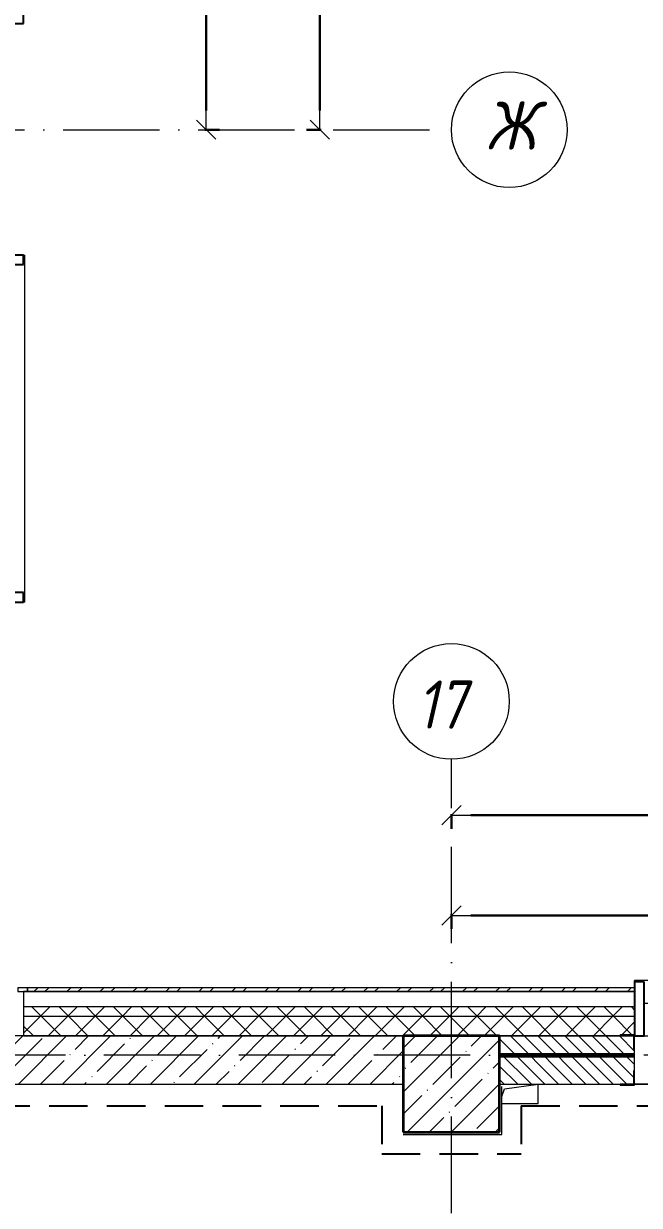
# Model space of a CAD drawing. Header units: millimetres. Extents: x -213536 to 1564669, y -45299 to 942238.
# Drawn here: x 593244 to 596439, y 435657 to 441785 of the extents above; entities that cross this region are included whole.
import ezdxf

# ---------------------------------------------------------------- set-up
doc = ezdxf.new("R2010")
doc.units = ezdxf.units.MM
for name, pattern in [('50_200_ШТРИХ_1Т_ш5_п1_п1_', [700, 500, -100, 0, -100]), ('Штрих короткий', [300, 150, -150]), ('Штриховая _2 мм - 1 мм_', [300, 200, -100])]:
    doc.linetypes.add(name, pattern=pattern)
for name, color, linetype, lineweight in [('0-1', 7, 'Continuous', 5), ('0-2', 7, 'Continuous', 9), ('2.1) ПГП окна 2.8 м', 5, 'Continuous', 30), ('3) ЖБ 4м', 3, 'Continuous', 30), ('Импосты витража-1', 7, 'Continuous', 25), ('Несущие колонны', 7, 'Continuous', 9), ('Несущие колонны-1', 7, 'Continuous', 35), ('Обобщенные модели', 7, 'Continuous', 9), ('Общие ребра', 7, 'Continuous', 9), ('Окна', 7, 'Continuous', 9), ('Оси', 7, 'Continuous', 9), ('Оси-1', 7, 'Continuous', 20), ('Оси-2', 7, '50_200_ШТРИХ_1Т_ш5_п1_п1_', 9), ('Перемычка-1', 7, 'Штрих короткий', 9), ('Размеры', 7, 'Continuous', 15), ('Стены', 7, 'Continuous', 9), ('Стены-1', 7, 'Continuous', 13), ('Штриховка разреза-1', 7, 'Continuous', 9)]:
    doc.layers.add(name, color=color, linetype=linetype, lineweight=lineweight)
doc.layers.add('СТ-1_1', color=7, linetype='Штриховая _2 мм - 1 мм_', lineweight=90, true_color=0x888888)
doc.layers.get('0-2').off()
doc.styles.add('ISOCPEUR_I_1', font='isocpeui.ttf', dxfattribs={"width": 0.85, "height": 2.5})
doc.styles.add('СПДС', font='isocpeur.ttf', dxfattribs={"width": 0.9})
doc.dimstyles.new('Размера А3', dxfattribs={"dimtxt": 200, "dimasz": 100, "dimexe": 70, "dimexo": 100, "dimgap": 20, "dimtad": 1, "dimdec": 0, "dimrnd": 10, "dimzin": 0, "dimdsep": 46, "dimtxsty": 'СПДС', "dimblk": 'ARROWHEAD_6', "dimcen": 1, "dimclrd": 256, "dimclre": 256, "dimclrt": 256, "dimazin": 0, "dimtfac": 1, "dimtdec": 0, "dimtmove": 2, "dimatfit": 3, "dimfxl": 1, "dimtolj": 1, "dimtzin": 0, "dimarcsym": 0})
pattern_1 = [(45, (0, 0), (-70.71068, 70.71068), []), (135, (0, 0), (-70.71068, -70.71068), [])]

# ---------------------------------------------------------------- blocks, each defined once
blk = doc.blocks.new('Ось сетки - Круг_Ø6_00__ISO-2_5_0_9K_-16731441-АИ2_03_План отделки стен 3-го этажа _Часть 2_')
at = {"layer": 'Оси-1'}
blk.add_circle((0, 0), 3, dxfattribs=at)
blk = doc.blocks.new('ARROWHEAD_6')
at = {"color": 0, "linetype": 'Continuous'}
for p, q in [((0, 0), (-1, 0)), ((-0.5, -0.5), (0.5, 0.5))]:
    blk.add_line(p, q, dxfattribs=at)
blk = doc.blocks.new('*D4703')
at = {"layer": 'Defpoints', "color": 0, "transparency": 16777216}
for p in [(457713, 444535.4), (457819.1, 444535.4), (457713, 441235.4)]:
    blk.add_point(p, dxfattribs=at)
at = {"layer": 'Размеры', "lineweight": -2, "transparency": 16777216}
for p, q in [((457813, 444535.4), (457889.1, 444535.4)), ((457819.1, 441335.4), (457819.1, 444435.4)), ((457813, 441235.4), (457889.1, 441235.4))]:
    blk.add_line(p, q, dxfattribs=at)
at = {"layer": 'Размеры', "lineweight": -2, "transparency": 16777216, "xscale": 100, "yscale": 100, "zscale": 100}
for p, rotation in [((457819.1, 444535.4), 90), ((457819.1, 441235.4), 270)]:
    blk.add_blockref('ARROWHEAD_6', p, dxfattribs=dict(at, rotation=rotation))
at = {"layer": 'Размеры', "transparency": 16777216, "insert": (457624.1, 442885.4), "char_height": 350, "width": 2.488, "attachment_point": 5, "rotation": 90, "style": 'СПДС'}
blk.add_mtext('\\A1;3300', dxfattribs=at)
blk = doc.blocks.new('*D4710')
at = {"layer": 'Defpoints', "color": 0, "transparency": 16777216}
for p in [(458515.3, 474685.4), (458409.2, 441235.4), (458515.3, 441235.4)]:
    blk.add_point(p, dxfattribs=at)
at = {"layer": 'Размеры', "lineweight": -2, "transparency": 16777216}
for p, q in [((458415.3, 474685.4), (458339.2, 474685.4)), ((458409.2, 474585.4), (458409.2, 441335.4)), ((458415.3, 441235.4), (458339.2, 441235.4))]:
    blk.add_line(p, q, dxfattribs=at)
at = {"layer": 'Размеры', "lineweight": -2, "transparency": 16777216, "xscale": 100, "yscale": 100, "zscale": 100}
for p, rotation in [((458409.2, 474685.4), 90), ((458409.2, 441235.4), 270)]:
    blk.add_blockref('ARROWHEAD_6', p, dxfattribs=dict(at, rotation=rotation))
at = {"layer": 'Размеры', "transparency": 16777216, "insert": (458214.2, 457960.4), "char_height": 350, "width": 3.186, "attachment_point": 5, "rotation": 90, "style": 'СПДС'}
blk.add_mtext('\\A1;33450', dxfattribs=at)
blk = doc.blocks.new('*D4744')
at = {"layer": 'Defpoints', "color": 0, "transparency": 16777216}
for p in [(459092.1, 437266.4), (462092.1, 437266.4), (462092.1, 437160.4)]:
    blk.add_point(p, dxfattribs=at)
at = {"layer": 'Размеры', "lineweight": -2, "transparency": 16777216}
for p, q in [((459092.1, 437166.4), (459092.1, 437090.4)), ((459192.1, 437160.4), (461992.1, 437160.4)), ((462092.1, 437166.4), (462092.1, 437090.4))]:
    blk.add_line(p, q, dxfattribs=at)
at = {"layer": 'Размеры', "lineweight": -2, "transparency": 16777216, "xscale": 100, "yscale": 100, "zscale": 100, "rotation": 180}
blk.add_blockref('ARROWHEAD_6', (459092.1, 437160.4), dxfattribs=at)
at = {"layer": 'Размеры', "lineweight": -2, "transparency": 16777216, "xscale": 100, "yscale": 100, "zscale": 100}
blk.add_blockref('ARROWHEAD_6', (462092.1, 437160.4), dxfattribs=at)
at = {"layer": 'Размеры', "transparency": 16777216, "insert": (460592.1, 437355.4), "char_height": 350, "width": 2.488, "attachment_point": 5, "style": 'СПДС'}
blk.add_mtext('\\A1;3000', dxfattribs=at)
blk = doc.blocks.new('*D4757')
at = {"layer": 'Defpoints', "color": 0, "transparency": 16777216}
for p in [(459092.1, 437785.9), (505192.1, 437679.8), (505192.1, 436700.1)]:
    blk.add_point(p, dxfattribs=at)
at = {"layer": 'Размеры', "lineweight": -2, "transparency": 16777216}
for p, q in [((505192.1, 436800.1), (505192.1, 437749.8)), ((459092.1, 437685.9), (459092.1, 437609.8)), ((459192.1, 437679.8), (505092.1, 437679.8))]:
    blk.add_line(p, q, dxfattribs=at)
at = {"layer": 'Размеры', "lineweight": -2, "transparency": 16777216, "xscale": 100, "yscale": 100, "zscale": 100, "rotation": 180}
blk.add_blockref('ARROWHEAD_6', (459092.1, 437679.8), dxfattribs=at)
at = {"layer": 'Размеры', "lineweight": -2, "transparency": 16777216, "xscale": 100, "yscale": 100, "zscale": 100}
blk.add_blockref('ARROWHEAD_6', (505192.1, 437679.8), dxfattribs=at)
at = {"layer": 'Размеры', "transparency": 16777216, "insert": (482142.1, 437874.8), "char_height": 350, "width": 2.997, "attachment_point": 5, "style": 'СПДС'}
blk.add_mtext('\\A1;46100', dxfattribs=at)
blk = doc.blocks.new('BSC_Колонна _Прямоугольная - 500х500-V119-АИ2_03_План отделки стен 3-го этажа _Часть 2_')
at = {"layer": 'Несущие колонны'}
h = blk.add_hatch(dxfattribs=at)
h.set_pattern_fill('FP_109', color=256, style=0, pattern_type=2)
h.set_pattern_definition([(45, (-28400, -11050), (-114.04925, 114.04925), []), (45, (-28285.95, -11050), (-114.04925, 114.04925), [201.613, -40.323, 3.353, -36.97])])
h.paths.add_polyline_path([(-250, -250), (250, -250), (250, 250), (-250, 250)], flags=0)
at = {"layer": 'Несущие колонны-1'}
for p, q in [((250, 250), (-250, 250)), ((-250, 250), (-250, -250)), ((250, -250), (250, 250)), ((-250, -250), (250, -250))]:
    blk.add_line(p, q, dxfattribs=at)
blk = doc.blocks.new('Проем_Дверь_Прямоугольный - 1800х2700h_оконные проемы-25805030-АИ2_03_План отделки стен 3-го этажа _Часть 2_')
at = {"layer": 'Перемычка-1'}
for p, q in [((900, 125), (-900, 125)), ((900, -125), (-900, -125))]:
    blk.add_line(p, q, dxfattribs=at)
blk = doc.blocks.new('Прямоугольный импост - Откос НВФ_50х280 мм-25995271-АИ2_03_План отделки стен 3-го этажа _Часть 2_')
at = {"layer": 'Импосты витража-1'}
for p, q in [((-50, 130), (0, 130)), ((-50, -150), (-50, 130)), ((0, 130), (0, -144)), ((0, -150), (-50, -150))]:
    blk.add_line(p, q, dxfattribs=at)
blk = doc.blocks.new('Отлив_СКБ - Отлив витража_120_НВФ-31885687-АИ2_03_План отделки стен 3-го этажа _Часть 2_')
at = {"layer": 'Окна'}
for p, q in [((1750, -2), (50, -2)), ((0, -120), (0, -113)), ((0, -120), (1800, -120)), ((1800, -113), (1800, -120))]:
    blk.add_line(p, q, dxfattribs=at)
blk = doc.blocks.new('Прямоугольный импост - Откос НВФ_50х280 мм-25993838-АИ2_03_План отделки стен 3-го этажа _Часть 2_')
at = {"layer": 'Импосты витража-1'}
for p, q in [((0, 130), (-50, 130)), ((-50, 130), (-50, -150)), ((0, -144), (0, 130)), ((-50, -150), (0, -150))]:
    blk.add_line(p, q, dxfattribs=at)
blk = doc.blocks.new('Прямоугольный импост - Откос НВФ_50х280 мм-V169-АИ2_03_План отделки стен 3-го этажа _Часть 2_')
at = {"layer": 'Импосты витража-1'}
for p, q in [((-50, 130), (0, 130)), ((-50, -150), (-50, 130)), ((0, 130), (0, -144)), ((0, -150), (-50, -150))]:
    blk.add_line(p, q, dxfattribs=at)
blk = doc.blocks.new('Фахверк_СКБ_Уголок - 250_2700-27497298-АИ2_03_План отделки стен 3-го этажа _Часть 2_')
at = {"layer": 'Обобщенные модели'}
for p, q in [((200, 181), (125, 181)), ((125, 181), (125, 106)), ((131, 106), (131, 175)), ((131, 175), (200, 175)), ((200, 175), (200, 181)), ((125, 106), (131, 106)), ((131, -6), (125, -6)), ((125, -6), (125, -81)), ((131, -75), (131, -6)), ((125, -81), (200, -81)), ((200, -75), (131, -75)), ((200, -81), (200, -75))]:
    blk.add_line(p, q, dxfattribs=at)
blk = doc.blocks.new('AR_Отверстие прямоугольное _в плите_ - AR_Отверстие прямоугольное _в плите_-V229-АИ2_03_План отделки стен 3-го этажа _Часть 2_')
at = {"layer": 'Обобщенные модели'}
for p, q in [((-88, -14), (-75, 25)), ((-75, 25), (100, 50)), ((100, -50), (100, 50)), ((-88, -50), (100, -50))]:
    blk.add_line(p, q, dxfattribs=at)
blk = doc.blocks.new('Стены 9 - Стены 4-31627981-АИ2_03_План отделки стен 3-го этажа _Часть 2_')
at = {"layer": 'Стены-1'}
for p, q in [((23850, 9731), (23800, 9731)), ((23800, 9731), (23800, 9711)), ((23800, 9711), (23850, 9711)), ((23850, 9711), (23850, 9731))]:
    blk.add_line(p, q, dxfattribs=at)
blk = doc.blocks.new('0125-Р-ОО-Ш2-АР-о_23_10_2024_rvt-1-АИ2_03_План отделки стен 3-го этажа _Часть 2_')
at = {"layer": 'Штриховка разреза-1'}
h = blk.add_hatch(dxfattribs=at)
h.set_pattern_fill('FP_80', color=256, style=0, pattern_type=2)
h.set_pattern_definition([(45, (0, 0), (-85.5366, 85.5366), []), (45, (57.02, 0), (-85.5366, 85.5366), [])])
h.paths.add_polyline_path([(40665, 11530), (40665, 11550), (40150, 11550), (40150, 11530)], flags=0)
h.paths.add_polyline_path([(37150, 11530), (38350, 11530), (38350, 11550), (37150, 11550)], flags=0)
h.paths.add_polyline_path([(35350, 11530), (35350, 11550), (34150, 11550), (34150, 11530), (35085.5, 11530)], flags=0)
h.paths.add_polyline_path([(31357.5, 11530), (32350, 11530), (32350, 11550), (31150, 11550), (31150, 11530)], flags=0)
h.paths.add_polyline_path([(29350, 11530), (29350, 11550), (26200, 11550), (26200, 11530), (28561.5, 11530)], flags=0)
h = blk.add_hatch(dxfattribs=at)
h.set_pattern_fill('FP_81', color=256, style=0, pattern_type=2)
h.set_pattern_definition(pattern_1)
h.paths.add_polyline_path([(76700, 11400), (76700, 11450), (70350, 11450), (70350, 11400), (76093.1, 11400)], flags=0)
h.paths.add_polyline_path([(62113.2, 11400), (62550, 11400), (62550, 11450), (61350, 11450), (61350, 11400)], flags=0)
h.paths.add_polyline_path([(59317.3, 11400), (59550, 11400), (59550, 11450), (58350, 11450), (58350, 11400), (58385.3, 11400)], flags=0)
h.paths.add_polyline_path([(55350, 11400), (56550, 11400), (56550, 11450), (55350, 11450)], flags=0)
h.paths.add_polyline_path([(53259.3, 11400), (53550, 11400), (53550, 11450), (52350, 11450), (52350, 11400), (52793.3, 11400)], flags=0)
h.paths.add_polyline_path([(50550, 11400), (50550, 11450), (49350, 11450), (49350, 11400), (49997.3, 11400)], flags=0)
h.paths.add_polyline_path([(44550, 11400), (44550, 11450), (43350, 11450), (43350, 11400), (44405.4, 11400)], flags=0)
h.paths.add_polyline_path([(46350, 11400), (47550, 11400), (47550, 11450), (46350, 11450)], flags=0)
h.paths.add_polyline_path([(40677.4, 11400), (41550, 11400), (41550, 11450), (40150, 11450), (40150, 11400)], flags=0)
h.paths.add_polyline_path([(37881.4, 11400), (38350, 11400), (38350, 11450), (37150, 11450), (37150, 11400)], flags=0)
h.paths.add_polyline_path([(35350, 11400), (35350, 11450), (34150, 11450), (34150, 11400), (35085.5, 11400)], flags=0)
h.paths.add_polyline_path([(32289.5, 11400), (32350, 11400), (32350, 11450), (31150, 11450), (31150, 11400), (31357.5, 11400)], flags=0)
h.paths.add_polyline_path([(29350, 11400), (29350, 11450), (26180, 11450), (26180, 11400), (28561.5, 11400)], flags=0)
h = blk.add_hatch(dxfattribs=at)
h.set_pattern_fill('FP_81', color=256, style=0, pattern_type=2)
h.set_pattern_definition(pattern_1)
h.paths.add_polyline_path([(76700, 11300), (76700, 11400), (70350, 11400), (70350, 11306), (70425, 11306), (70425, 11300), (76093.1, 11300)], flags=0)
h.paths.add_polyline_path([(62475, 11300), (62475, 11306), (62550, 11306), (62550, 11400), (61350, 11400), (61350, 11306), (61425, 11306), (61425, 11300), (62200, 11300)], flags=0)
h.paths.add_polyline_path([(59317.3, 11300), (59475, 11300), (59475, 11306), (59550, 11306), (59550, 11400), (58350, 11400), (58350, 11306), (58425, 11306), (58425, 11300)], flags=0)
h.paths.add_polyline_path([(56475, 11300), (56475, 11306), (56550, 11306), (56550, 11400), (55350, 11400), (55350, 11306), (55425, 11306), (55425, 11300), (56200, 11300)], flags=0)
h.paths.add_polyline_path([(52700, 11300), (53475, 11300), (53475, 11306), (53550, 11306), (53550, 11400), (52350, 11400), (52350, 11306), (52425, 11306), (52425, 11300)], flags=0)
h.paths.add_polyline_path([(50475, 11300), (50475, 11306), (50550, 11306), (50550, 11400), (49350, 11400), (49350, 11306), (49425, 11306), (49425, 11300), (49997.3, 11300)], flags=0)
h.paths.add_polyline_path([(47201.4, 11300), (47475, 11300), (47475, 11306), (47550, 11306), (47550, 11400), (46350, 11400), (46350, 11306), (46425, 11306), (46425, 11300), (47200, 11300)], flags=0)
h.paths.add_polyline_path([(43700, 11300), (44475, 11300), (44475, 11306), (44550, 11306), (44550, 11400), (43350, 11400), (43350, 11306), (43425, 11306), (43425, 11300), (43473.4, 11300)], flags=0)
h.paths.add_polyline_path([(40677.4, 11300), (41475, 11300), (41475, 11306), (41550, 11306), (41550, 11400), (40150, 11400), (40150, 11300), (40650, 11300)], flags=0)
h.paths.add_polyline_path([(38275, 11300), (38275, 11306), (38350, 11306), (38350, 11400), (37150, 11400), (37150, 11300), (37881.4, 11300)], flags=0)
h.paths.add_polyline_path([(35275, 11300), (35275, 11306), (35350, 11306), (35350, 11400), (34150, 11400), (34150, 11306), (34225, 11306), (34225, 11300), (35085.5, 11300)], flags=0)
h.paths.add_polyline_path([(31357.5, 11300), (32275, 11300), (32275, 11306), (32350, 11306), (32350, 11400), (31150, 11400), (31150, 11300)], flags=0)
h.paths.add_polyline_path([(28650, 11300), (29275, 11300), (29275, 11306), (29350, 11306), (29350, 11400), (26180, 11400), (26180, 11300), (28561.5, 11300)], flags=0)
h = blk.add_hatch(dxfattribs=at)
h.set_pattern_fill('FP_2', color=256, style=0, pattern_type=2)
h.set_pattern_definition([(45, (0, 0), (-114.04925, 114.04925), []), (45, (114.05, 0), (-114.04925, 114.04925), [201.612, -40.322, 3.353, -36.97])])
h.paths.add_polyline_path([(28150, 11050), (28150, 11300), (25900, 11300), (25900, 11050), (27629.5, 11050)], flags=0)
h = blk.add_hatch(dxfattribs=at)
h.set_pattern_fill('FP_1', color=256, style=0, pattern_type=2)
h.set_pattern_definition([(135, (0, 0), (-35.35534, -35.35534), [])])
h.paths.add_polyline_path([(29344, 11050), (29344, 11119), (29350, 11119), (29350, 11231), (29344, 11231), (29344, 11300), (28650, 11300), (28650, 11050), (29275, 11050)], flags=0)
at = {"layer": 'Общие ребра'}
for p, q in [((29350, 11450), (26180, 11450)), ((29350, 11400), (26180, 11400)), ((28650, 11300), (29275, 11300)), ((29275, 11300), (28650, 11300))]:
    blk.add_line(p, q, dxfattribs=at)
at = {"layer": 'Стены'}
blk.add_line((31150, 11050), (29350, 11050), dxfattribs=at)
at = {"layer": 'Стены-1'}
for p, q in [((29350, 11530), (26180, 11530)), ((26180, 11530), (26180, 11300)), ((29350, 11550), (26200, 11550)), ((26200, 11550), (26200, 11530)), ((26200, 11530), (29350, 11530)), ((29350, 11530), (29350, 11550)), ((29350, 11306), (29350, 11530)), ((28150, 11300), (25900, 11300)), ((26180, 11300), (28150, 11300)), ((29350, 11119), (29350, 11231)), ((25900, 11050), (28150, 11050)), ((28650, 11050), (29275, 11050))]:
    blk.add_line(p, q, dxfattribs=at)
at = {"layer": '0-2'}
for name, p, rotation in [('Прямоугольный импост - Откос НВФ_50х280 мм-25993838-АИ2_03_План отделки стен 3-го этажа _Часть 2_', (26050, 16550), 269.9999999999975), ('Отлив_СКБ - Отлив витража_120_НВФ-31885687-АИ2_03_План отделки стен 3-го этажа _Часть 2_', (26067, 13550), 89.99999999999932), ('Прямоугольный импост - Откос НВФ_50х280 мм-25993838-АИ2_03_План отделки стен 3-го этажа _Часть 2_', (26050, 13550), 269.9999999999975), ('Отлив_СКБ - Отлив витража_120_НВФ-31885687-АИ2_03_План отделки стен 3-го этажа _Часть 2_', (31150, 11467), 180), ('Фахверк_СКБ_Уголок - 250_2700-27497298-АИ2_03_План отделки стен 3-го этажа _Часть 2_', (29475, 11225), 180), ('Проем_Дверь_Прямоугольный - 1800х2700h_оконные проемы-25805030-АИ2_03_План отделки стен 3-го этажа _Часть 2_', (30250, 11175), 180)]:
    blk.add_blockref(name, p, dxfattribs=dict(at, rotation=rotation))
at = {"layer": '0-2', "extrusion": (0, 0, -1), "rotation": 90.00000000000249}
blk.add_blockref('Прямоугольный импост - Откос НВФ_50х280 мм-V169-АИ2_03_План отделки стен 3-го этажа _Часть 2_', (-26050, 15350), dxfattribs=at)
at = {"layer": '0-2'}
for name, p in [('Стены 9 - Стены 4-31627981-АИ2_03_План отделки стен 3-го этажа _Часть 2_', (2350, 1819)), ('BSC_Колонна _Прямоугольная - 500х500-V119-АИ2_03_План отделки стен 3-го этажа _Часть 2_', (28400, 11050)), ('AR_Отверстие прямоугольное _в плите_ - AR_Отверстие прямоугольное _в плите_-V229-АИ2_03_План отделки стен 3-го этажа _Часть 2_', (28750, 11000))]:
    blk.add_blockref(name, p, dxfattribs=at)
at = {"layer": '0-2', "extrusion": (0, 0, -1)}
blk.add_blockref('Прямоугольный импост - Откос НВФ_50х280 мм-25995271-АИ2_03_План отделки стен 3-го этажа _Часть 2_', (-29350, 11450), dxfattribs=at)
blk = doc.blocks.new('3этНиз')
at = {"layer": 'СТ-1_1', "lineweight": 25}
for p, q in [((431204.1, 436173.4), (458730.1, 436173.4)), ((458730.1, 436173.4), (458730.1, 435923.4)), ((459454.1, 436173.4), (461730.1, 436173.4)), ((459454.1, 436173.4), (459454.1, 435923.4)), ((458730.1, 435923.4), (459454.1, 435923.4))]:
    blk.add_line(p, q, dxfattribs=at)
at = {"layer": 'Стены-1'}
for p, q in [((459354.1, 436023.4), (459354.1, 436273.4)), ((458842.1, 436023.4), (459354.1, 436023.4))]:
    blk.add_line(p, q, dxfattribs=at)
at = {"layer": '0-1'}
blk.add_blockref('0125-Р-ОО-Ш2-АР-о_23_10_2024_rvt-1-АИ2_03_План отделки стен 3-го этажа _Часть 2_', (430692.1, 425235.4), dxfattribs=at)
blk = doc.blocks.new('Ось 3 этаж')
at = {"layer": 'Оси-2'}
for p, q in [((428373.3, 441235.4), (459092.1, 441235.4)), ((459092.1, 423014.8), (459092.1, 437970.1)), ((536900.4, 436435.4), (428373.3, 436435.4))]:
    blk.add_line(p, q, dxfattribs=at)
at = {"layer": 'Оси-1', "xscale": 99.99999999999993, "yscale": 99.99999999999993, "zscale": 99.99999999999993, "rotation": 269.9999999999996}
blk.add_blockref('Ось сетки - Круг_Ø6_00__ISO-2_5_0_9K_-16731441-АИ2_03_План отделки стен 3-го этажа _Часть 2_', (459392.1, 441235.4), dxfattribs=at)
at = {"layer": 'Оси-1', "xscale": 99.99999999999993, "yscale": 99.99999999999993, "zscale": 99.99999999999993}
blk.add_blockref('Ось сетки - Круг_Ø6_00__ISO-2_5_0_9K_-16731441-АИ2_03_План отделки стен 3-го этажа _Часть 2_', (459092.1, 438270.1), dxfattribs=at)
at = {"layer": 'Оси', "char_height": 250, "attachment_point": 1, "style": 'ISOCPEUR_I_1'}
for s, insert, width in [('\\fISOCPEUR|b0|i1|c204|p34|;\\W.9;Ж', (459270.3, 441382.1), 281.392), ('17', (458911, 438378.9), 346.329)]:
    blk.add_mtext(s, dxfattribs=dict(at, insert=insert, width=width))
at = {"layer": 'Размеры'}
for base, p1, p2, picture, middle in [((458409.2, 441235.4), (458515.3, 474685.4), (458515.3, 441235.4), '*D4710', (458214.2, 457960.4)), ((457819.1, 444535.4), (457713, 441235.4), (457713, 444535.4), '*D4703', (457624.1, 442885.4))]:
    dim = blk.add_linear_dim(base=base, p1=p1, p2=p2, angle=90, dimstyle='Размера А3', override={"dimtxt": 350}, dxfattribs=at)
    dim.commit()
    dim.dimension.update_dxf_attribs({"geometry": picture, "text_midpoint": middle})
for base, p1, p2, picture, middle in [((505192.1, 437679.8), (459092.1, 437785.9), (505192.1, 436700.1), '*D4757', (482142.1, 437874.8)), ((462092.1, 437160.4), (459092.1, 437266.4), (462092.1, 437266.4), '*D4744', (460592.1, 437355.4))]:
    dim = blk.add_linear_dim(base=base, p1=p1, p2=p2, dimstyle='Размера А3', override={"dimtxt": 350}, dxfattribs=at)
    dim.commit()
    dim.dimension.update_dxf_attribs({"geometry": picture, "text_midpoint": middle})

msp = doc.modelspace()

# ---------------------------------------------------------------- linework, layer by layer
at = {"layer": '2.1) ПГП окна 2.8 м', "color": 2, "lineweight": 60}
msp.add_lwpolyline([(595713.9, 436435.4), (596413.9, 436435.4)], dxfattribs=at)

# ---------------------------------------------------------------- block references
at = {"color": 5, "lineweight": 30}
msp.add_blockref('Ось 3 этаж', (136371.8, 0), dxfattribs=at)
at = {"layer": '3) ЖБ 4м'}
msp.add_blockref('3этНиз', (136371.8, 0), dxfattribs=at)

doc.saveas('drawing.dxf')
